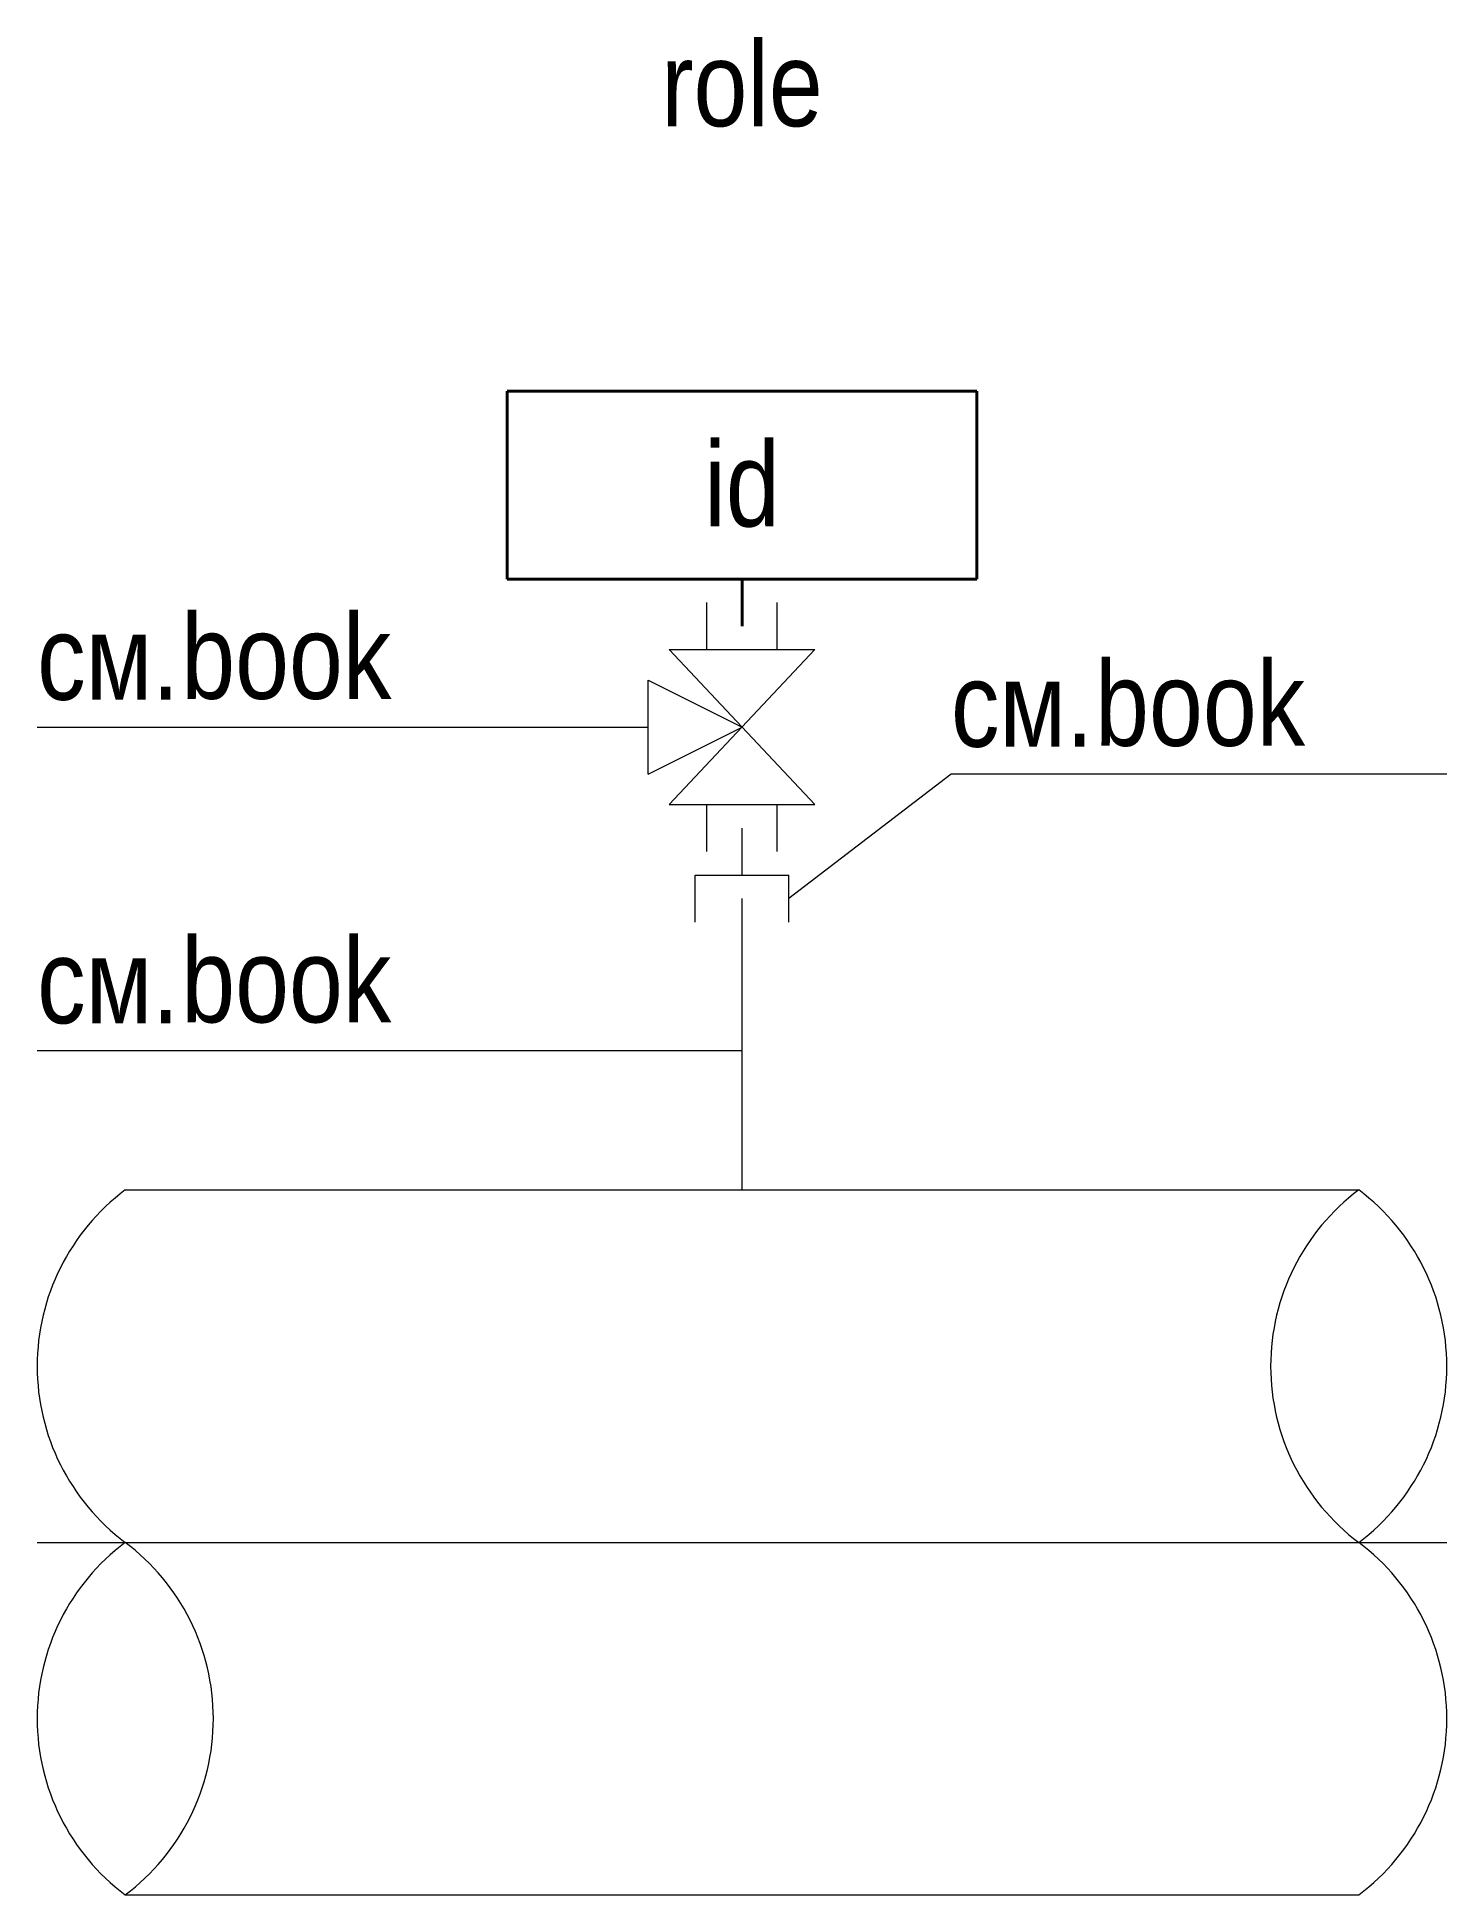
# Model space of a CAD drawing. Header units: millimetres. Extents: x 25 to 55, y -45 to -5.5.
import ezdxf

# ---------------------------------------------------------------- set-up
doc = ezdxf.new("R2010")
doc.units = ezdxf.units.MM
doc.header["$MEASUREMENT"] = 0
doc.linetypes.add('4_2_1_2', pattern=[9000, 4000, -2000, 1000, -2000])
for name, color, linetype, lineweight in [('id_params_Ном._пера__1', 7, 'Continuous', 15), ('id_static_Ном._пера__1', 7, 'Continuous', 15), ('id_static_Ном._пера__21', 7, 'Continuous', 40)]:
    doc.layers.add(name, color=color, linetype=linetype, lineweight=lineweight)
doc.styles.add('СГЕНЕРИР_СТИЛЬ_1', font='ARIALN.TTF')

msp = doc.modelspace()

# ---------------------------------------------------------------- linework, layer by layer
at = {"layer": 'id_static_Ном._пера__1', "color": 7, "linetype": 'Continuous', "lineweight": 15}
for p, q in [((39.25, -18.5), (39.25, -17.5)), ((40.75, -18.5), (40.75, -17.5)), ((38.45, -18.5), (41.55, -18.5)), ((41.55, -21.8), (38.45, -18.5)), ((38.45, -21.8), (41.55, -18.5)), ((38, -21.15), (38, -19.15)), ((38, -19.15), (40, -20.15)), ((25, -20.15), (38, -20.15)), ((38, -21.15), (40, -20.15)), ((44.447975, -21.15), (41, -23.8)), ((55, -21.15), (44.447975, -21.15)), ((38.45, -21.8), (41.55, -21.8)), ((39.25, -22.8), (39.25, -21.8)), ((40.75, -22.8), (40.75, -21.8)), ((40, -23.3), (40, -22.3)), ((39, -24.3), (39, -23.3)), ((39, -23.3), (41, -23.3)), ((41, -24.3), (41, -23.3)), ((40, -24.3), (40, -23.8)), ((40, -30), (40, -24.3)), ((25, -27.035273), (40, -27.035273)), ((26.875, -30), (53.125, -30)), ((26.875, -45), (53.125, -45))]:
    msp.add_line(p, q, dxfattribs=at)
at = {"layer": 'id_static_Ном._пера__1', "color": 7, "linetype": '4_2_1_2', "lineweight": 15}
msp.add_line((25, -37.5), (55, -37.5), dxfattribs=at)
at = {"layer": 'id_static_Ном._пера__1', "color": 7, "linetype": 'Continuous', "lineweight": 15}
for centre, start, end in [((29.6875, -33.75), 126.869898, 233.130102), ((55.9375, -33.75), 126.869898, 233.130102), ((50.3125, -33.75), 306.869898, 53.130102), ((29.6875, -41.25), 126.869898, 233.130102), ((24.0625, -41.25), 306.869898, 53.130102), ((50.3125, -41.25), 306.869898, 53.130102)]:
    msp.add_arc(centre, 4.6875, start, end, dxfattribs=at)
at = {"layer": 'id_static_Ном._пера__21', "color": 7, "linetype": 'Continuous', "lineweight": 40}
for p, q in [((35, -13), (45, -13)), ((35, -17), (35, -13)), ((45, -17), (45, -13)), ((35, -17), (45, -17)), ((40, -18), (40, -17))]:
    msp.add_line(p, q, dxfattribs=at)

# ---------------------------------------------------------------- texts
at = {"layer": 'id_params_Ном._пера__1', "color": 7, "linetype": 'Continuous', "lineweight": 15, "insert": (40, -5.562871), "char_height": 1.8, "width": 30, "attachment_point": 2, "style": 'СГЕНЕРИР_СТИЛЬ_1'}
msp.add_mtext('\\A1;{\\pqc;\\fArial Narrow|b0|i0|c204|p34;role}', dxfattribs=at)
at = {"layer": 'id_params_Ном._пера__1', "color": 7, "linetype": 'Continuous', "lineweight": 15, "char_height": 1.8, "style": 'СГЕНЕРИР_СТИЛЬ_1'}
for s, insert, attachment_point in [('\\A1;{\\pqc;\\fArial Narrow|b0|i0|c204|p34;id}', (40, -14.080516), 2), ('\\A1;{\\pql;\\fArial Narrow|b0|i0|c204|p34;book}', (28.066363, -17.748163), 1), ('\\A1;{\\pql;\\fArial Narrow|b0|i0|c204|p34;book}', (47.514338, -18.748144), 1), ('\\A1;{\\pql;\\fArial Narrow|b0|i0|c204|p34;book}', (28.066363, -24.633417), 1)]:
    msp.add_mtext(s, dxfattribs=dict(at, insert=insert, attachment_point=attachment_point))
at = {"layer": 'id_static_Ном._пера__1', "color": 7, "linetype": 'Continuous', "lineweight": 15, "char_height": 1.8, "attachment_point": 1, "style": 'СГЕНЕРИР_СТИЛЬ_1'}
for insert in [(25, -17.767646), (44.447975, -18.767626), (25, -24.6529)]:
    msp.add_mtext('\\A1;{\\pql;\\fArial Narrow|b0|i0|c204|p34;см.}', dxfattribs=dict(at, insert=insert))

doc.saveas('drawing.dxf')
